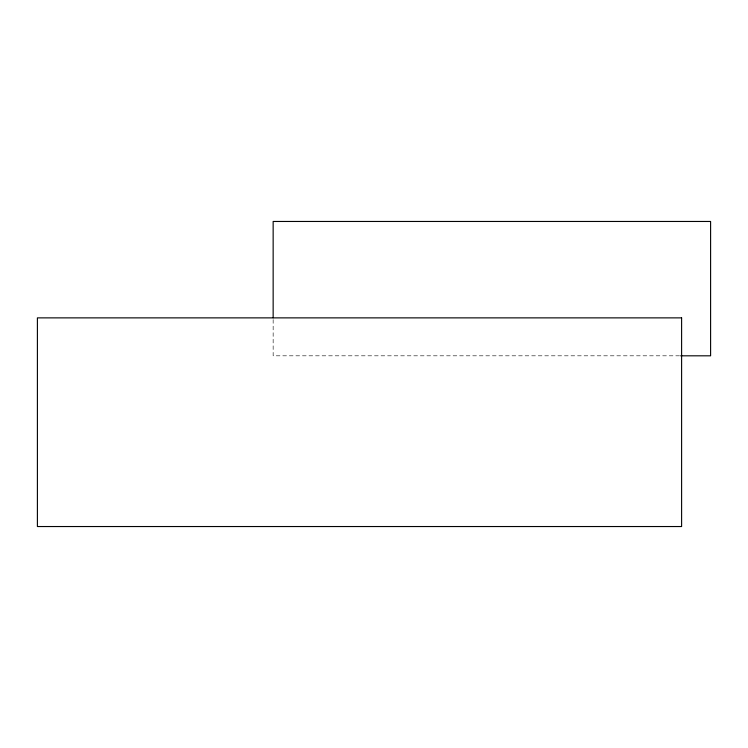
<?xml version="1.0" encoding="UTF-8"?>
<svg xmlns="http://www.w3.org/2000/svg" width="748" height="748" viewBox="0 0 748 748"><rect width="100%" height="100%" fill="white"/><g stroke="black" fill="none" stroke-linecap="round" stroke-linejoin="round"><path stroke-width="0.56" stroke-dasharray="3.74 2.81" d="M679.521 355.814L273.151 355.814L273.151 318.863"/><path stroke-width="1.12" d="M680.671 355.814L710.6 355.814L710.6 221.464L273.151 221.464L273.151 317.75M681.606 317.872L37.4 317.872L37.4 526.536L681.606 526.536L681.606 317.872"/></g></svg>
